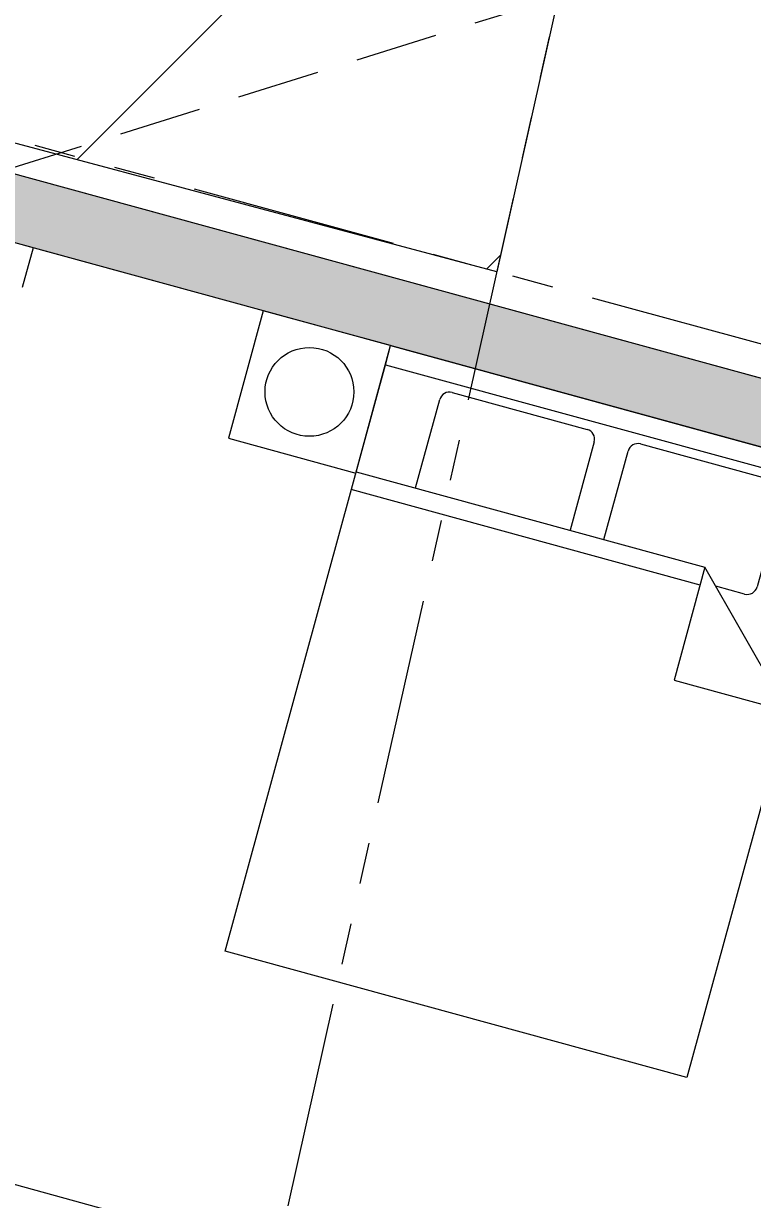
# Model space of a CAD drawing. Header units: millimetres. Extents: x 2471 to 2909, y 1327 to 1568.
# Drawn here: x 2596.629 to 2598.837, y 1396.127 to 1399.686 of the extents above; entities that cross this region are included whole.
import ezdxf

# ---------------------------------------------------------------- set-up
doc = ezdxf.new("R2010")
doc.units = ezdxf.units.MM
for name, pattern in [('HIDDEN', [0.375, 0.25, -0.125]), ('HIDDEN2', [0.1875, 0.125, -0.0625]), ('PHANTOM', [2.5, 1.25, -0.25, 0.25, -0.25, 0.25, -0.25])]:
    doc.linetypes.add(name, pattern=pattern)
doc.layers.get('0').update_dxf_attribs({"color": 251, "lineweight": 9})
doc.layers.get('DEFPOINTS').update_dxf_attribs({"color": 251, "lineweight": 9})
for name, color, linetype, lineweight in [('000 SOS 911 TEXTOS ACI', 7, 'Continuous', 9), ('000 SOS 911 TUBERIA ACI', 3, 'Continuous', 9), ('A-EJES', 251, 'PHANTOM', 13), ('A-MOBILIARIO', 251, 'Continuous', 13), ('A-MUROS', 251, 'Continuous', 13), ('A-PLACAS', 251, 'Continuous', 13), ('A-PROYECCIONES', 251, 'HIDDEN', 13), ('A-VIGAS', 251, 'HIDDEN2', 13), ('COTAS-EXTER', 251, 'Continuous', 13), ('HATCH', 251, 'Continuous', 13)]:
    doc.layers.add(name, color=color, linetype=linetype, lineweight=lineweight)
doc.styles.add('TXT_COTAS', font='romans.shx', dxfattribs={"width": 0.8})
doc.dimstyles.new('DLP-COTA 200', dxfattribs={"dimtxt": 0.3, "dimasz": 0.2, "dimexe": 0.36, "dimexo": 0.12, "dimgap": 0.12, "dimtad": 1, "dimzin": 0, "dimdsep": 46, "dimtxsty": 'TXT_COTAS', "dimblk": 'ARCHTICK', "dimcen": 0.18, "dimdle": 0.2, "dimclrd": 256, "dimclre": 256, "dimclrt": 2, "dimadec": 0, "dimazin": 0, "dimtfac": 1, "dimtix": 1, "dimtofl": 0, "dimtmove": 2, "dimatfit": 3, "dimfxl": 0.36, "dimtolj": 1, "dimtzin": 0, "dimlwd": 9, "dimlwe": 9, "dimarcsym": 0})

# ---------------------------------------------------------------- blocks, each defined once
blk = doc.blocks.new('_ArchTick')
at = {"color": 0, "linetype": 'ByBlock', "const_width": 0.15}
blk.add_lwpolyline([(-0.5, -0.5), (0.5, 0.5)], dxfattribs=at)
blk = doc.blocks.new('*D873')
at = {"layer": 'COTAS-EXTER', "lineweight": 9, "transparency": 16777216}
for p, q in [((21.53710142507331, 18.11906871970754), (21.30702500583765, 17.09121051696393)), ((21.19049138541327, 17.48620408059603), (24.50828643202194, 16.7435467743217)), ((24.46455588915266, 17.46378549214464), (24.23447946991699, 16.43592728940102))]:
    blk.add_line(p, q, dxfattribs=at)
at = {"layer": 'DEFPOINTS', "color": 0, "transparency": 16777216}
for p in [(21.56331364868674, 18.23617089446634, 2.20913124238109e-07), (24.49076811276609, 17.58088766690344, -3.726943398050149e-07), (24.31311614075728, 16.78723381367741)]:
    blk.add_point(p, dxfattribs=at)
at = {"layer": 'COTAS-EXTER', "lineweight": 9, "transparency": 16777216, "xscale": 0.2, "yscale": 0.2, "zscale": 0.2}
for p, rotation in [((21.38566167667793, 17.44251704124032), 167.3828588139561), ((24.31311614075728, 16.78723381367741), 347.3828588139561)]:
    blk.add_blockref('_ArchTick', p, dxfattribs=dict(at, rotation=rotation))
at = {"layer": 'COTAS-EXTER', "color": 2, "transparency": 16777216, "insert": (22.90836641184782, 17.37835532066616), "char_height": 0.3, "attachment_point": 5, "rotation": 347.38285881395615, "style": 'TXT_COTAS'}
blk.add_mtext('\\A1;3.00', dxfattribs=at)
blk = doc.blocks.new('*D879')
at = {"layer": 'COTAS-EXTER', "lineweight": 9, "transparency": 16777216}
for p, q in [((5.484341619873555, 21.71242814452372), (5.254260224804693, 20.68457102787135)), ((5.137728514265338, 21.07956515496537), (21.58083151635521, 17.39884726461941)), ((21.5371044619122, 18.1190862202736), (21.30702306684334, 17.09122910362123))]:
    blk.add_line(p, q, dxfattribs=at)
at = {"layer": 'DEFPOINTS', "color": 0, "transparency": 16777216}
for p in [(5.510554409702308, 21.8295301925391, -3.726945676279962e-07), (21.56331725174095, 18.23618826828897, -1.517812155669058e-07), (21.3856614363296, 17.44253524766733)]:
    blk.add_point(p, dxfattribs=at)
at = {"layer": 'COTAS-EXTER', "lineweight": 9, "transparency": 16777216, "xscale": 0.2, "yscale": 0.2, "zscale": 0.2}
for p, rotation in [((5.332898594290952, 21.03587717191745), 167.3825817758398), ((21.3856614363296, 17.44253524766733), 347.3825817758399)]:
    blk.add_blockref('_ArchTick', p, dxfattribs=dict(at, rotation=rotation))
at = {"layer": 'COTAS-EXTER', "color": 2, "transparency": 16777216, "insert": (13.41825879242497, 19.50268581782697), "char_height": 0.3, "attachment_point": 5, "rotation": 347.38258177583987, "style": 'TXT_COTAS'}
blk.add_mtext('\\A1;16.45', dxfattribs=at)
blk = doc.blocks.new('ESTR_PISO-1_PISO')
at = {"layer": 'HATCH'}
h = blk.add_hatch(color=256, dxfattribs=at)
h.dxf.hatch_style = 1
h.paths.add_polyline_path([(-26.45000000886381, 2.950000003033352), (-29.9000000088638, 2.950000003033352), (-29.90000000606983, 1.500000002741245), (-29.65000001128521, 1.50000000262483), (-29.65000001128521, 2.700000003033352), (-26.45000000886381, 2.700000003033352)])
h.paths.add_polyline_path([(-22.65000366250683, -2.530000005981407), (-18.74999998613441, -2.530000005981407), (-18.74999998613288, 2.869999992595268), (-22.44999998488044, 2.869999992595268), (-22.45000342059387, -0.5300005013042437), (-22.65000366250683, -0.5300002593523914), (-22.64999998484183, 3.11999999300599), (-18.49999998433253, 3.119999985222847), (-18.49999998433253, -2.780000005981378), (-22.65000366250683, -2.780000005981378)])
h.paths.add_polyline_path([(-29.90000001815997, -2.449999997157278), (-26.45000001034731, -2.449999997157278), (-26.45000001034731, -2.199999997223529), (-29.90000001815997, -2.199999997223529)])
h.paths.add_polyline_path([(-30.30000000718738, -6.800000003093373), (-22.39999965129812, -6.800000003093373), (-22.39999965129812, -7.100000336519088), (-30.30000000718738, -7.100000336519088)])
h.paths.add_polyline_path([(-20.85000004935182, -4.750003257845236), (-21.5500000280017, -4.750003257845236), (-21.55000002800205, -5.000003152987489), (-20.85000004935182, -5.000003152987489)])
h.paths.add_polyline_path([(-22.44999997200972, 4.919999993006002), (-22.4499999847813, 6.869999992998601), (-18.74999998478216, 6.869999992710461), (-18.74999998480502, 4.919999992745232), (-18.54999998481543, 4.919999992742305), (-18.54999998059867, 6.869999990180787), (-18.04999997781795, 6.869999993250929), (-18.049999979353, 7.119999992617892), (-22.44999995288214, 7.11999999270688), (-22.44999995288214, 13.72000001150502), (-22.649999985639, 13.72000001150502), (-22.64999998481278, 4.919999993006002)])
h.paths.add_polyline_path([(-26.45000000793158, 8.519999993329606), (-29.65000001128431, 8.519999993201452), (-29.65000001220403, 9.700000000067007), (-29.90000000791986, 9.699999999950592), (-29.90000000793157, 8.269999993201452), (-26.45000000793158, 8.269999993201452)])
h.paths.add_polyline_path([(-19.14999996774782, 8.919999992945293), (-15.74999999686031, 8.919999992945293), (-15.74999999686031, 9.169999994901076), (-19.14999996774782, 9.169999994901076)])
h.paths.add_polyline_path([(-20.64999997314962, 18.06999999368185), (-16.64999998155054, 18.06999999368185), (-16.64999998155054, 18.3199999853195), (-20.64999997314962, 18.3199999853195)])
h.paths.add_polyline_path([(-19.14999997234969, 13.72000000406877), (-15.74999998420117, 13.72000000406877), (-15.74999998420117, 13.46999999532017), (-19.14999997234969, 13.46999999532017)])
h.paths.add_polyline_path([(-29.80000000515398, 18.31999998400931), (-25.8000000027956, 18.31999998584587), (-25.8000000027956, 18.06999999389313), (-29.55000085984682, 18.07000099347016), (-29.55000000562754, 17.67000006339305), (-29.8000000057358, 17.66999998866669)])
h.paths.add_polyline_path([(-26.45000002318596, 13.36999999350763), (-29.90000001671172, 13.36999997327541), (-29.90000002318595, 14.21999999993523), (-29.55000002318599, 14.21999999993523), (-29.55000001817609, 13.61999999356124), (-26.45000002318596, 13.61999999356124)])
h.paths.add_polyline_path([(-23.12499998563788, 31.11999999606229), (-28.72500000894649, 31.11999999859427), (-28.72500000874743, 30.91999999607987), (-23.37499999896693, 30.91999999607987), (-23.37499999982811, 24.61999999335671), (-23.12499999982805, 24.61999999331505)])
h.paths.add_polyline_path([(-17.19999999597133, 25.66999999352174), (-17.19999999299523, 24.21999999983336), (-17.44999999150514, 24.21999999992067), (-17.44999998872862, 25.66999999353732)])
h.paths.add_polyline_path([(-29.00000264258932, 25.66999999605957), (-29.00000000495152, 24.21999999644663), (-29.25000000346131, 24.21999999635932), (-29.25000000174498, 25.66999999607276)])
h.paths.add_polyline_path([(-29.25000000524926, 28.36999999599811), (-28.20000000313672, 28.36999999595798), (-28.20000000314508, 28.06999999589402), (-29.2500000086593, 28.06999999591653)])
h.paths.add_polyline_path([(-17.1999999860779, 30.91999999963545), (-17.19999998563787, 31.11999999963544), (-23.07499998563787, 31.11999999963544), (-23.0749999860779, 30.91999999963545)])
at = {"layer": 'A-PLACAS', "elevation": 4.374361179999999e-07}
blk.add_lwpolyline([(-23.12499998563788, 31.11999999606229), (-28.72500000894649, 31.11999999859427), (-28.72500000874743, 30.91999999607987), (-23.37499999896693, 30.91999999607987), (-23.37499999982811, 24.61999999335671), (-23.12499999982805, 24.61999999331505)], close=True, dxfattribs=at)
at = {"layer": 'A-VIGAS'}
blk.add_line((-28.57500000874745, 30.91999999607987, 4.374361179999999e-07), (-28.57500000884301, 28.36999999597799, -4.372558742e-07), dxfattribs=at)
blk = doc.blocks.new('CAMA 2PLAZAS C_VELADOR')
at = {"layer": 'A-MOBILIARIO'}
for p, q in [((-1.849946584286015, -0.0599999755255567), (-1.849892390794678, -5.68e-14)), ((-1.849892390794678, -5.68e-14), (-0.3998923907946903, -5.68e-14)), ((-0.3998923907946903, -5.68e-14), (-0.3998923907946903, -0.0599999755255567))]:
    blk.add_line(p, q, dxfattribs=at)
at = {"layer": 'A-MOBILIARIO', "linetype": 'Continuous'}
for p, q in [((-1.849946584286129, -0.05999997552544301), (-0.3999458065079864, -0.05999997552544301)), ((-1.849946584286129, -1.900000000000034), (-1.849946584286129, -0.05999997552544301)), ((-0.3999458065079864, -0.05999997552544301), (-0.3999458065079864, -1.900000000000034)), ((-1.632657967488139, -0.0877744199698896), (-1.208566978861625, -0.0877744199698896)), ((-1.041324634154674, -0.0877744199698896), (-0.6172336455281596, -0.0877744199698896)), ((-1.66327913984159, -0.3957744199699391), (-1.66327913984159, -0.1183955923233384)), ((-1.177945806508176, -0.1183955923233384), (-1.177945806508176, -0.3957744199699391)), ((-1.071945806508181, -0.3957744199699391), (-1.071945806508181, -0.1183955923233384)), ((-0.5866124731747107, -0.1183955923233384), (-0.5866124731747107, -0.4118199142831715)), ((-1.849946584286129, -0.3959999755255126), (-0.7546124731747739, -0.3959999755255126)), ((-0.3999458065079864, -0.7506666421922433), (-0.7546124731747739, -0.3959999755255126)), ((-0.7546124731747739, -0.3959999755255126), (-0.7546124731747739, -0.7506666421922433)), ((-0.7546124731747739, -0.4519999755255526), (-1.849946584286129, -0.4519999755255526)), ((-0.6172336455281596, -0.4424410866366202), (-0.7081558065080742, -0.4424410866366202)), ((-0.7546124731747739, -0.7506666421922433), (-0.3999458065079864, -0.7506666421922433)), ((-0.3999458065079864, -1.900000000000034), (-1.849946584286129, -1.900000000000034))]:
    blk.add_line(p, q, dxfattribs=at)
at = {"layer": 'A-MOBILIARIO'}
for points in [[(-2.249946584286675, -0.3999999999999772), (-1.849946584286668, -0.3999999999999772), (-1.849946584286668, 0), (-2.249946584286675, 0)], [(-0.4000000000000057, -0.3999999999999772), (0, -0.3999999999999772), (0, 0), (-0.4000000000000057, 0)]]:
    blk.add_lwpolyline(points, close=True, dxfattribs=at)
for centre in [(-2.049946584286669, -0.1999999999999886), (-0.2000000000000028, -0.1999999999999886)]:
    blk.add_circle(centre, 0.1343855865280572, dxfattribs=at)
at = {"layer": 'A-MOBILIARIO', "linetype": 'Continuous'}
for centre, start, end in [((-1.632657967488139, -0.1183955923233384), 90, 180), ((-1.208566978861625, -0.1183955923233384), 0, 90), ((-1.041324634154674, -0.1183955923233384), 90, 180), ((-0.6172336455281596, -0.1183955923233384), 0, 90), ((-0.6172336455281596, -0.4118199142831715), 270, 0)]:
    blk.add_arc(centre, 0.0306211723534631, start, end, dxfattribs=at)
blk = doc.blocks.new('1 PLAZA')
for p, q in [((-0.4499777161531713, 0), (0.4499777161531713, 0)), ((-0.4499777161531713, 0), (-0.4499777161531713, -0.2550762602752457)), ((0.4499777161531713, 0), (0.4499777161531713, -0.2550762602752457)), ((-0.2592074873723504, -0.0513127661681665), (0.2619243339604509, -0.0513127661681665)), ((-0.2859481033970041, -0.3220918094482386), (-0.2859481033970041, -0.0780533821925929)), ((0.2886649499851046, -0.0780533821925929), (0.2886649499851046, -0.3415375854212926)), ((-0.4499505476874221, -0.3220918094482386), (0.135649886104602, -0.3220918094482386)), ((0.4500116767358123, -0.6318123204912354), (0.135649886104602, -0.3220918094482386)), ((0.135649886104602, -0.3220918094482386), (0.135649886104602, -0.6318123204912354)), ((0.135649886104602, -0.3709950480340467), (-0.4499505476874221, -0.3709950480340467)), ((0.2619243339604509, -0.3682782014459462), (0.182526809943738, -0.3682782014459462)), ((0.135649886104602, -0.6318123204912354), (0.4500116767358123, -0.6318123204912354))]:
    blk.add_line(p, q)
blk.add_lwpolyline([(-0.4499777161531713, -1.89999999999986), (-0.4499777161531713, -0.0286723779340719), (0.4499777161531713, -0.0286723779340719), (0.4499777161531713, -1.89999999999986)], close=True)
for centre, start, end in [((-0.2592074873723504, -0.0780533821925929), 90, 180), ((0.2619243339604509, -0.0780533821925929), 0, 90), ((0.2619243339604509, -0.3415375854212926), 270, 0)]:
    blk.add_arc(centre, 0.0267406160245618, start, end)
blk = doc.blocks.new('TORRE-B_PLAN-GEN')
at = {"layer": 'A-MUROS'}
for p, q in [((-23.25000020686093, 46.77000021833965, 1.877817000000354e-09), (-28.72500021461656, 46.77000022082439, 4.374185932000004e-07)), ((-24.87500020036032, 46.57000021828071), (-28.6050054544562, 46.57000021828071)), ((-25.77500021004698, 43.82000021809699, -4.375836324999996e-07), (-28.20000020911721, 43.82000021818794, -4.373678178999996e-07))]:
    blk.add_line(p, q, dxfattribs=at)
blk.add_blockref('ESTR_PISO-1_PISO', (-2.056699486274738e-07, 15.65000022223057, -4.176229789999982e-08))
at = {"layer": 'A-MOBILIARIO', "extrusion": (3.60285703e-08, -4.490675960000002e-08, 0.9999999999999983), "rotation": 359.9999999999999}
blk.add_blockref('CAMA 2PLAZAS C_VELADOR', (-25.60255401926314, 46.57000021761716, -3.17870145149914e-06), dxfattribs=at)
at = {"layer": 'A-MOBILIARIO', "extrusion": (3.60285703e-08, -4.490675959999992e-08, -0.9999999999999984), "zscale": -1, "rotation": 270}
blk.add_blockref('1 PLAZA', (29.13000021617517, 43.27002250193662, -2.555378592115563e-06), dxfattribs=at)
blk = doc.blocks.new('A$C64a6e5d1')
at = {"layer": 'A-EJES', "ltscale": 0.5}
for p, q in [((27.69463150197407, 45.62685496546328, 1.47014816653891e-07), (21.08366589411162, 16.0934210922569, 2.266941241195075e-07)), ((33.92848621445592, 17.7965634195134, -1.093768650761717e-06), (2.188075434794882, 26.47454235795885, -1.077900599000259e-06))]:
    blk.add_line(p, q, dxfattribs=at)
at = {"layer": 'COTAS-EXTER'}
for p1, p2, distance, picture, middle in [((5.510554409702308, 21.8295301925391, -5.78127586796457e-09), (21.56331725174095, 18.23618826828897, 2.151320761931258e-07), -0.8132937389967578, '*D879', (13.41825879242497, 19.50268581782697, 3.669132917600316e-07)), ((21.56331364868674, 18.23617089446634, 2.20913124238109e-07), (24.49076811276609, 17.58088766690344, -3.726943398050149e-07), -0.8132937119510656, '*D873', (22.90836641184782, 17.37835532066616))]:
    dim = blk.add_aligned_dim(p1=p1, p2=p2, distance=distance, dimstyle='DLP-COTA 200', dxfattribs=at)
    dim.commit()
    dim.dimension.update_dxf_attribs({"geometry": picture, "text_midpoint": middle})

msp = doc.modelspace()

# ---------------------------------------------------------------- hatches: boundary and pattern name
at = {"layer": '000 SOS 911 TEXTOS ACI'}
h = msp.add_hatch(dxfattribs=at)
h.set_pattern_fill('ANSI36', color=256, scale=0.35)
h.set_pattern_definition([(45, (0, 0), (0.5893293079451634, 2.160874129132265), [2.778125, -0.5556249999999999, 0, -0.5556249999999999])])
h.paths.add_polyline_path([(2614.831153354447, 1473.845041699634), (2598.778394044213, 1477.438400680476), (2582.158865596586, 1403.178590294877), (2598.062640312899, 1398.934380935228)])

# ---------------------------------------------------------------- linework, layer by layer
at = {"layer": '000 SOS 911 TUBERIA ACI', "color": 2, "elevation": -2.304718188154694e-09}
msp.add_lwpolyline([(2598.778200606664, 1477.438443977069), (2614.83115335364, 1473.84504169603), (2598.062640312093, 1398.934380931624), (2582.158865595781, 1403.178590291272), (2598.778394043406, 1477.438400676871)], dxfattribs=at)
at = {"layer": 'A-PROYECCIONES'}
msp.add_line((2596.566057871728, 1399.239883946074), (2600.391993262128, 1400.436153658484, -1.093768654425453e-06), dxfattribs=at)

# ---------------------------------------------------------------- block references
at = {"color": 1}
msp.add_blockref('A$C64a6e5d1', (2575.878941199735, 1377.926736980495), dxfattribs=at)

# ---------------------------------------------------------------- next in the draw order: block references
at = {"rotation": 344.7077888221265}
msp.add_blockref('TORRE-B_PLAN-GEN', (2611.939212950637, 1346.549863355053, 4.783748834999999e-07), dxfattribs=at)

doc.saveas('drawing.dxf')
